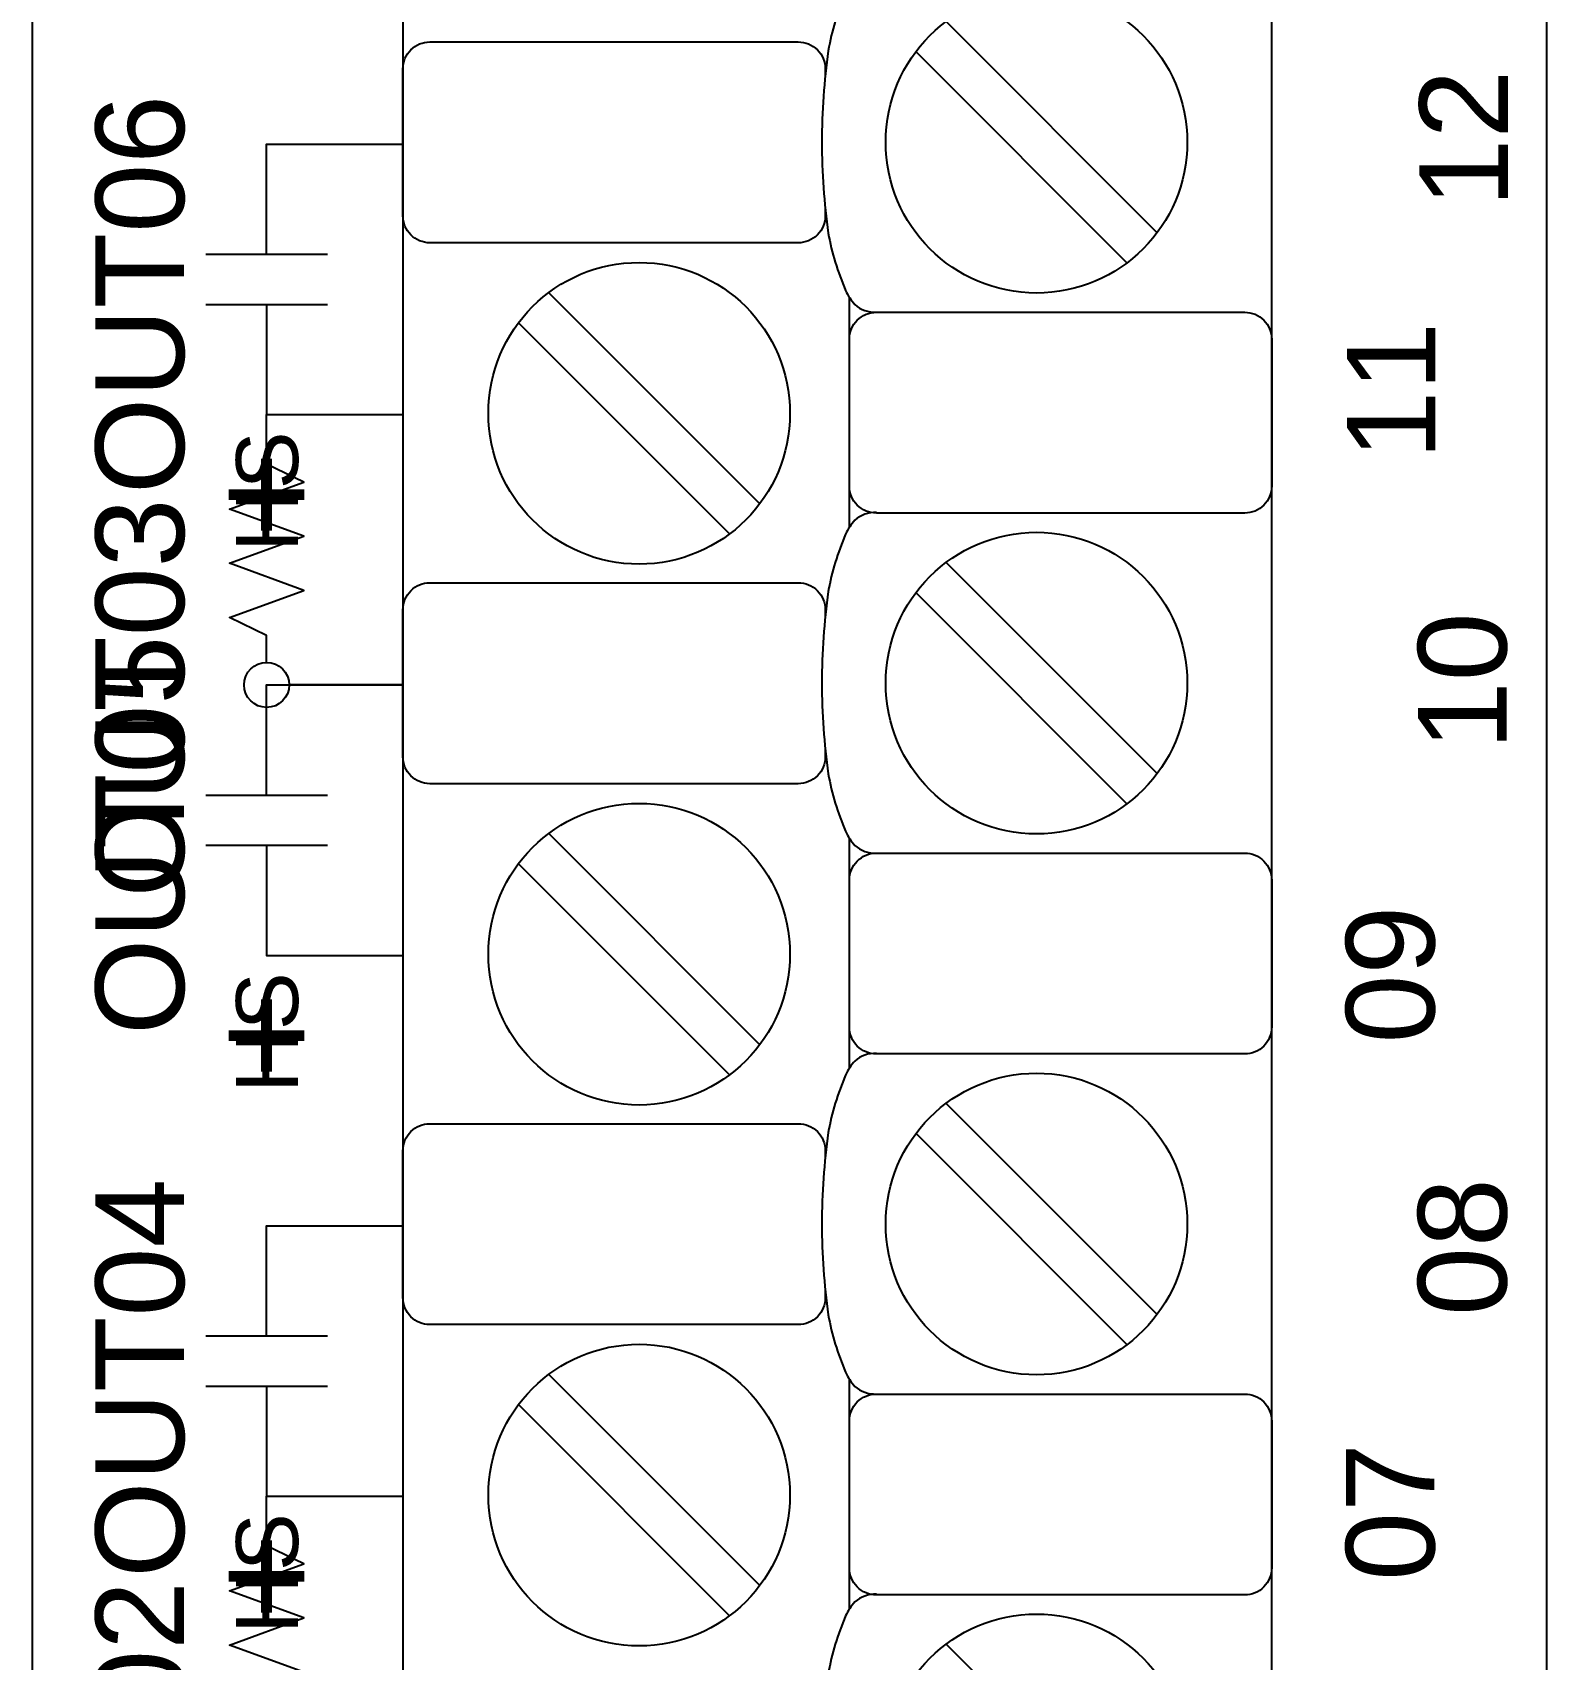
# Model space of a CAD drawing. Extents: x 1 to 47.7, y 0.3 to 34.2.
# Drawn here: x 35.039 to 36.719, y 5.817 to 7.622 of the extents above; entities that cross this region are included whole.
import ezdxf

# ---------------------------------------------------------------- set-up
doc = ezdxf.new("R2010")
doc.units = 0
doc.header["$MEASUREMENT"] = 0
for name, color, linetype in [('5_1__0__EMPTY', 7, 'CONTINUOUS'), ('5_2__2___8__OPTOISO_IND_LS', 7, 'CONTINUOUS'), ('5_3__7___8__OPTOISO_IND_LS', 7, 'CONTINUOUS'), ('5_4__4___24__OPTOISO_LS_IN', 7, 'CONTINUOUS'), ('5_5__D___24__OPTOISO_LS_IN', 7, 'CONTINUOUS'), ('5_6__8___8__OPTOISO_IND_LS', 7, 'CONTINUOUS'), ('7_0______DWG_', 7, 'CONTINUOUS')]:
    doc.layers.add(name, color=color, linetype=linetype)
doc.styles.add('ARIAL', font='arial.ttf')

msp = doc.modelspace()

# ---------------------------------------------------------------- linework, layer by layer
at = {"layer": '5_1__0__EMPTY'}
msp.add_lwpolyline([(35.4497, 8.7815), (35.4497, 3.8004, 0.414215), (35.4797, 3.7704), (35.7925, 3.7705), (36.0373, 3.6796, 0.47859), (36.2358, 3.8246), (36.2358, 4.058, -0.414214), (36.2658, 4.088), (36.3838, 4.088, 0.414213), (36.4138, 4.118), (36.4139, 9.0998, 0.414214), (36.3839, 9.1298), (36.0709, 9.1298), (35.8261, 9.2207, 0.480048), (35.6279, 9.0757), (35.6279, 8.8415, -0.414214), (35.5979, 8.8115), (35.4797, 8.8115, 0.414212), (35.4497, 8.7815), (35.4497, 8.7815)], format="xyb", dxfattribs=at)
at = {"layer": '5_2__2___8__OPTOISO_IND_LS'}
for points in [[(36.3838, 4.088, 0.414213), (36.4138, 4.118), (36.4139, 9.0998, 0.414214), (36.3839, 9.1298), (36.0709, 9.1298), (35.8261, 9.2207, 0.480048), (35.6279, 9.0757), (35.6279, 8.8415, -0.414214), (35.5979, 8.8115), (35.4797, 8.8115, 0.414212), (35.4497, 8.7815), (35.4497, 8.7815), (35.4497, 3.8004, 0.414215), (35.4797, 3.7704), (35.7925, 3.7705), (36.0373, 3.6796, 0.47859), (36.2358, 3.8246), (36.2358, 4.058, -0.414214), (36.2658, 4.088)], [(35.9751, 7.6895, 0.191033), (35.9512, 7.681, 0.081668), (35.941, 7.6654, 0.0591), (35.9217, 7.6017, 0.034646), (35.9146, 7.5002, 0.03436), (35.9217, 7.3995, 0.0591), (35.941, 7.3358, 0.081668), (35.9512, 7.3201, 0.191033), (35.9751, 7.3116)], [(35.9184, 7.4265), (35.9184, 7.4186, -0.414214), (35.8884, 7.3886), (35.4797, 7.3886, -0.414214), (35.4497, 7.4186), (35.4497, 7.5815, -0.414214), (35.4797, 7.6115), (35.8884, 7.6115, -0.414214), (35.9184, 7.5815), (35.9184, 7.5747)], [(35.9451, 7.2816, -0.414214), (35.9751, 7.3116), (36.3838, 7.3116, -0.414214), (36.4138, 7.2816), (36.4138, 7.1188, -0.414214), (36.3838, 7.0888), (35.9751, 7.0888, -0.414214), (35.9451, 7.1188)], [(35.9751, 7.0895, 0.191033), (35.9512, 7.081, 0.081668), (35.941, 7.0654, 0.0591), (35.9217, 7.0017, 0.034646), (35.9146, 6.9002, 0.03436), (35.9217, 6.7995, 0.0591), (35.941, 6.7358, 0.081668), (35.9512, 6.7201, 0.191033), (35.9751, 6.7116)], [(35.9184, 6.8265), (35.9184, 6.8186, -0.414214), (35.8884, 6.7886), (35.4797, 6.7886, -0.414214), (35.4497, 6.8186), (35.4497, 6.9815, -0.414214), (35.4797, 7.0115), (35.8884, 7.0115, -0.414214), (35.9184, 6.9815), (35.9184, 6.9747)], [(35.9451, 6.6816, -0.414214), (35.9751, 6.7116), (36.3838, 6.7116, -0.414214), (36.4138, 6.6816), (36.4138, 6.5188, -0.414214), (36.3838, 6.4888), (35.9751, 6.4888, -0.414214), (35.9451, 6.5188)], [(35.9751, 6.4895, 0.191033), (35.9512, 6.481, 0.081668), (35.941, 6.4654, 0.0591), (35.9217, 6.4017, 0.034646), (35.9146, 6.3002, 0.03436), (35.9217, 6.1995, 0.0591), (35.941, 6.1358, 0.081668), (35.9512, 6.1201, 0.191033), (35.9751, 6.1116)], [(35.9184, 6.2265), (35.9184, 6.2186, -0.414214), (35.8884, 6.1886), (35.4797, 6.1886, -0.414214), (35.4497, 6.2186), (35.4497, 6.3815, -0.414214), (35.4797, 6.4115), (35.8884, 6.4115, -0.414214), (35.9184, 6.3815), (35.9184, 6.3746)], [(35.9451, 6.0816, -0.414214), (35.9751, 6.1116), (36.3838, 6.1116, -0.414214), (36.4138, 6.0816), (36.4138, 5.9188, -0.414214), (36.3838, 5.8888), (35.9751, 5.8888, -0.414214), (35.9451, 5.9188)], [(35.9751, 5.8895, 0.191033), (35.9512, 5.881, 0.081668), (35.941, 5.8654, 0.0591), (35.9217, 5.8017, 0.034646), (35.9146, 5.7002, 0.03436), (35.9217, 5.5995, 0.0591), (35.941, 5.5358, 0.081668), (35.9512, 5.5201, 0.191033), (35.9751, 5.5116)]]:
    msp.add_lwpolyline(points, format="xyb", dxfattribs=at)
for points in [[(36.0525, 7.634), (36.2866, 7.3998)], [(36.0191, 7.6005), (36.2532, 7.3664)], [(35.2985, 7.376), (35.2985, 7.4982), (35.4497, 7.4982)], [(35.231, 7.376), (35.366, 7.376)], [(35.6115, 7.3333), (35.8456, 7.0991)], [(35.9451, 7.073), (35.9451, 7.3281)], [(35.231, 7.3203), (35.366, 7.3203)], [(35.2985, 7.3203), (35.2985, 7.1982), (35.4497, 7.1982)], [(35.5781, 7.2999), (35.8122, 7.0657)], [(36.0525, 7.034), (36.2866, 6.7998)], [(36.0191, 7.0005), (36.2532, 6.7664)], [(35.2985, 6.776), (35.2985, 6.8982), (35.4497, 6.8982)], [(35.231, 6.776), (35.366, 6.776)], [(35.6115, 6.7333), (35.8456, 6.4991)], [(35.231, 6.7203), (35.366, 6.7203)], [(35.2985, 6.7203), (35.2985, 6.5982), (35.4497, 6.5982)], [(35.9451, 6.473), (35.9451, 6.7281)], [(35.5781, 6.6999), (35.8122, 6.4657)], [(36.0525, 6.434), (36.2866, 6.1998)], [(36.0191, 6.4005), (36.2532, 6.1664)], [(35.2985, 6.176), (35.2985, 6.2982), (35.4497, 6.2982)], [(35.231, 6.176), (35.366, 6.176)], [(35.231, 6.1203), (35.366, 6.1203)], [(35.2985, 6.1203), (35.2985, 5.9982), (35.4497, 5.9982)], [(35.6115, 6.1333), (35.8456, 5.8991)], [(35.9451, 5.873), (35.9451, 6.1281)], [(35.5781, 6.0999), (35.8122, 5.8657)], [(36.0525, 5.834), (36.2866, 5.5998)]]:
    msp.add_lwpolyline(points, dxfattribs=at)
for centre in [(36.1528, 7.5002), (35.7118, 7.1995), (36.1528, 6.9002), (35.7118, 6.5995), (36.1528, 6.3002), (35.7118, 5.9995), (36.1528, 5.7002)]:
    msp.add_circle(centre, 0.1673, dxfattribs=at)
at = {"layer": '5_3__7___8__OPTOISO_IND_LS'}
for points in [[(36.3838, 4.088, 0.414213), (36.4138, 4.118), (36.4139, 9.0998, 0.414214), (36.3839, 9.1298), (36.0709, 9.1298), (35.8261, 9.2207, 0.480048), (35.6279, 9.0757), (35.6279, 8.8415, -0.414214), (35.5979, 8.8115), (35.4797, 8.8115, 0.414212), (35.4497, 8.7815), (35.4497, 8.7815), (35.4497, 3.8004, 0.414215), (35.4797, 3.7704), (35.7925, 3.7705), (36.0373, 3.6796, 0.47859), (36.2358, 3.8246), (36.2358, 4.058, -0.414214), (36.2658, 4.088)], [(35.9751, 7.6895, 0.191033), (35.9512, 7.681, 0.081668), (35.941, 7.6654, 0.0591), (35.9217, 7.6017, 0.034646), (35.9146, 7.5002, 0.03436), (35.9217, 7.3995, 0.0591), (35.941, 7.3358, 0.081668), (35.9512, 7.3201, 0.191033), (35.9751, 7.3116)], [(35.9184, 7.4265), (35.9184, 7.4186, -0.414214), (35.8884, 7.3886), (35.4797, 7.3886, -0.414214), (35.4497, 7.4186), (35.4497, 7.5815, -0.414214), (35.4797, 7.6115), (35.8884, 7.6115, -0.414214), (35.9184, 7.5815), (35.9184, 7.5747)], [(35.9451, 7.2816, -0.414214), (35.9751, 7.3116), (36.3838, 7.3116, -0.414214), (36.4138, 7.2816), (36.4138, 7.1188, -0.414214), (36.3838, 7.0888), (35.9751, 7.0888, -0.414214), (35.9451, 7.1188)], [(35.9751, 7.0895, 0.191033), (35.9512, 7.081, 0.081668), (35.941, 7.0654, 0.0591), (35.9217, 7.0017, 0.034646), (35.9146, 6.9002, 0.03436), (35.9217, 6.7995, 0.0591), (35.941, 6.7358, 0.081668), (35.9512, 6.7201, 0.191033), (35.9751, 6.7116)], [(35.9184, 6.8265), (35.9184, 6.8186, -0.414214), (35.8884, 6.7886), (35.4797, 6.7886, -0.414214), (35.4497, 6.8186), (35.4497, 6.9815, -0.414214), (35.4797, 7.0115), (35.8884, 7.0115, -0.414214), (35.9184, 6.9815), (35.9184, 6.9747)], [(35.9451, 6.6816, -0.414214), (35.9751, 6.7116), (36.3838, 6.7116, -0.414214), (36.4138, 6.6816), (36.4138, 6.5188, -0.414214), (36.3838, 6.4888), (35.9751, 6.4888, -0.414214), (35.9451, 6.5188)], [(35.9751, 6.4895, 0.191033), (35.9512, 6.481, 0.081668), (35.941, 6.4654, 0.0591), (35.9217, 6.4017, 0.034646), (35.9146, 6.3002, 0.03436), (35.9217, 6.1995, 0.0591), (35.941, 6.1358, 0.081668), (35.9512, 6.1201, 0.191033), (35.9751, 6.1116)], [(35.9184, 6.2265), (35.9184, 6.2186, -0.414214), (35.8884, 6.1886), (35.4797, 6.1886, -0.414214), (35.4497, 6.2186), (35.4497, 6.3815, -0.414214), (35.4797, 6.4115), (35.8884, 6.4115, -0.414214), (35.9184, 6.3815), (35.9184, 6.3746)], [(35.9451, 6.0816, -0.414214), (35.9751, 6.1116), (36.3838, 6.1116, -0.414214), (36.4138, 6.0816), (36.4138, 5.9188, -0.414214), (36.3838, 5.8888), (35.9751, 5.8888, -0.414214), (35.9451, 5.9188)], [(35.9751, 5.8895, 0.191033), (35.9512, 5.881, 0.081668), (35.941, 5.8654, 0.0591), (35.9217, 5.8017, 0.034646), (35.9146, 5.7002, 0.03436), (35.9217, 5.5995, 0.0591), (35.941, 5.5358, 0.081668), (35.9512, 5.5201, 0.191033), (35.9751, 5.5116)]]:
    msp.add_lwpolyline(points, format="xyb", dxfattribs=at)
for points in [[(36.0525, 7.634), (36.2866, 7.3998)], [(36.0191, 7.6005), (36.2532, 7.3664)], [(35.2985, 7.376), (35.2985, 7.4982), (35.4497, 7.4982)], [(35.231, 7.376), (35.366, 7.376)], [(35.6115, 7.3333), (35.8456, 7.0991)], [(35.9451, 7.073), (35.9451, 7.3281)], [(35.231, 7.3203), (35.366, 7.3203)], [(35.2985, 7.3203), (35.2985, 7.1982), (35.4497, 7.1982)], [(35.5781, 7.2999), (35.8122, 7.0657)], [(36.0525, 7.034), (36.2866, 6.7998)], [(36.0191, 7.0005), (36.2532, 6.7664)], [(35.2985, 6.776), (35.2985, 6.8982), (35.4497, 6.8982)], [(35.231, 6.776), (35.366, 6.776)], [(35.6115, 6.7333), (35.8456, 6.4991)], [(35.231, 6.7203), (35.366, 6.7203)], [(35.2985, 6.7203), (35.2985, 6.5982), (35.4497, 6.5982)], [(35.9451, 6.473), (35.9451, 6.7281)], [(35.5781, 6.6999), (35.8122, 6.4657)], [(36.0525, 6.434), (36.2866, 6.1998)], [(36.0191, 6.4005), (36.2532, 6.1664)], [(35.2985, 6.176), (35.2985, 6.2982), (35.4497, 6.2982)], [(35.231, 6.176), (35.366, 6.176)], [(35.231, 6.1203), (35.366, 6.1203)], [(35.2985, 6.1203), (35.2985, 5.9982), (35.4497, 5.9982)], [(35.6115, 6.1333), (35.8456, 5.8991)], [(35.9451, 5.873), (35.9451, 6.1281)], [(35.5781, 6.0999), (35.8122, 5.8657)], [(36.0525, 5.834), (36.2866, 5.5998)]]:
    msp.add_lwpolyline(points, dxfattribs=at)
for centre in [(36.1528, 7.5002), (35.7118, 7.1995), (36.1528, 6.9002), (35.7118, 6.5995), (36.1528, 6.3002), (35.7118, 5.9995), (36.1528, 5.7002)]:
    msp.add_circle(centre, 0.1673, dxfattribs=at)
at = {"layer": '5_4__4___24__OPTOISO_LS_IN'}
for points in [[(36.3838, 4.088, 0.414213), (36.4138, 4.118), (36.4139, 9.0998, 0.414214), (36.3839, 9.1298), (36.0709, 9.1298), (35.8261, 9.2207, 0.480048), (35.6279, 9.0757), (35.6279, 8.8415, -0.414214), (35.5979, 8.8115), (35.4797, 8.8115, 0.414212), (35.4497, 8.7815), (35.4497, 8.7815), (35.4497, 3.8004, 0.414215), (35.4797, 3.7704), (35.7925, 3.7705), (36.0373, 3.6796, 0.47859), (36.2358, 3.8246), (36.2358, 4.058, -0.414214), (36.2658, 4.088)], [(35.9751, 7.6895, 0.191033), (35.9512, 7.681, 0.081668), (35.941, 7.6654, 0.0591), (35.9217, 7.6017, 0.034646), (35.9146, 7.5002, 0.03436), (35.9217, 7.3995, 0.0591), (35.941, 7.3358, 0.081668), (35.9512, 7.3201, 0.191033), (35.9751, 7.3116)], [(35.9184, 7.4265), (35.9184, 7.4186, -0.414214), (35.8884, 7.3886), (35.4797, 7.3886, -0.414214), (35.4497, 7.4186), (35.4497, 7.5815, -0.414214), (35.4797, 7.6115), (35.8884, 7.6115, -0.414214), (35.9184, 7.5815), (35.9184, 7.5747)], [(35.9451, 7.2816, -0.414214), (35.9751, 7.3116), (36.3838, 7.3116, -0.414214), (36.4138, 7.2816), (36.4138, 7.1188, -0.414214), (36.3838, 7.0888), (35.9751, 7.0888, -0.414214), (35.9451, 7.1188)], [(35.9751, 7.0895, 0.191033), (35.9512, 7.081, 0.081668), (35.941, 7.0654, 0.0591), (35.9217, 7.0017, 0.034646), (35.9146, 6.9002, 0.03436), (35.9217, 6.7995, 0.0591), (35.941, 6.7358, 0.081668), (35.9512, 6.7201, 0.191033), (35.9751, 6.7116)], [(35.9184, 6.8265), (35.9184, 6.8186, -0.414214), (35.8884, 6.7886), (35.4797, 6.7886, -0.414214), (35.4497, 6.8186), (35.4497, 6.9815, -0.414214), (35.4797, 7.0115), (35.8884, 7.0115, -0.414214), (35.9184, 6.9815), (35.9184, 6.9747)], [(35.9451, 6.6816, -0.414214), (35.9751, 6.7116), (36.3838, 6.7116, -0.414214), (36.4138, 6.6816), (36.4138, 6.5188, -0.414214), (36.3838, 6.4888), (35.9751, 6.4888, -0.414214), (35.9451, 6.5188)], [(35.9751, 6.4895, 0.191033), (35.9512, 6.481, 0.081668), (35.941, 6.4654, 0.0591), (35.9217, 6.4017, 0.034646), (35.9146, 6.3002, 0.03436), (35.9217, 6.1995, 0.0591), (35.941, 6.1358, 0.081668), (35.9512, 6.1201, 0.191033), (35.9751, 6.1116)], [(35.9184, 6.2265), (35.9184, 6.2186, -0.414214), (35.8884, 6.1886), (35.4797, 6.1886, -0.414214), (35.4497, 6.2186), (35.4497, 6.3815, -0.414214), (35.4797, 6.4115), (35.8884, 6.4115, -0.414214), (35.9184, 6.3815), (35.9184, 6.3746)], [(35.9451, 6.0816, -0.414214), (35.9751, 6.1116), (36.3838, 6.1116, -0.414214), (36.4138, 6.0816), (36.4138, 5.9188, -0.414214), (36.3838, 5.8888), (35.9751, 5.8888, -0.414214), (35.9451, 5.9188)], [(35.9751, 5.8895, 0.191033), (35.9512, 5.881, 0.081668), (35.941, 5.8654, 0.0591), (35.9217, 5.8017, 0.034646), (35.9146, 5.7002, 0.03436), (35.9217, 5.5995, 0.0591), (35.941, 5.5358, 0.081668), (35.9512, 5.5201, 0.191033), (35.9751, 5.5116)]]:
    msp.add_lwpolyline(points, format="xyb", dxfattribs=at)
for points in [[(36.0525, 7.634), (36.2866, 7.3998)], [(36.0191, 7.6005), (36.2532, 7.3664)], [(35.2985, 7.376), (35.2985, 7.4982), (35.4497, 7.4982)], [(35.231, 7.376), (35.366, 7.376)], [(35.6115, 7.3333), (35.8456, 7.0991)], [(35.9451, 7.073), (35.9451, 7.3281)], [(35.231, 7.3203), (35.366, 7.3203)], [(35.2985, 7.3203), (35.2985, 7.1982), (35.4497, 7.1982)], [(35.5781, 7.2999), (35.8122, 7.0657)], [(36.0525, 7.034), (36.2866, 6.7998)], [(36.0191, 7.0005), (36.2532, 6.7664)], [(35.2985, 6.776), (35.2985, 6.8982), (35.4497, 6.8982)], [(35.231, 6.776), (35.366, 6.776)], [(35.6115, 6.7333), (35.8456, 6.4991)], [(35.231, 6.7203), (35.366, 6.7203)], [(35.2985, 6.7203), (35.2985, 6.5982), (35.4497, 6.5982)], [(35.9451, 6.473), (35.9451, 6.7281)], [(35.5781, 6.6999), (35.8122, 6.4657)], [(36.0525, 6.434), (36.2866, 6.1998)], [(36.0191, 6.4005), (36.2532, 6.1664)], [(35.2985, 6.176), (35.2985, 6.2982), (35.4497, 6.2982)], [(35.231, 6.176), (35.366, 6.176)], [(35.231, 6.1203), (35.366, 6.1203)], [(35.2985, 6.1203), (35.2985, 5.9982), (35.4497, 5.9982)], [(35.6115, 6.1333), (35.8456, 5.8991)], [(35.9451, 5.873), (35.9451, 6.1281)], [(35.5781, 6.0999), (35.8122, 5.8657)], [(36.0525, 5.834), (36.2866, 5.5998)]]:
    msp.add_lwpolyline(points, dxfattribs=at)
for centre in [(36.1528, 7.5002), (35.7118, 7.1995), (36.1528, 6.9002), (35.7118, 6.5995), (36.1528, 6.3002), (35.7118, 5.9995), (36.1528, 5.7002)]:
    msp.add_circle(centre, 0.1673, dxfattribs=at)
at = {"layer": '5_5__D___24__OPTOISO_LS_IN'}
for points in [[(36.3838, 4.088, 0.414213), (36.4138, 4.118), (36.4139, 9.0998, 0.414214), (36.3839, 9.1298), (36.0709, 9.1298), (35.8261, 9.2207, 0.480048), (35.6279, 9.0757), (35.6279, 8.8415, -0.414214), (35.5979, 8.8115), (35.4797, 8.8115, 0.414212), (35.4497, 8.7815), (35.4497, 8.7815), (35.4497, 3.8004, 0.414215), (35.4797, 3.7704), (35.7925, 3.7705), (36.0373, 3.6796, 0.47859), (36.2358, 3.8246), (36.2358, 4.058, -0.414214), (36.2658, 4.088)], [(35.9751, 7.6895, 0.191033), (35.9512, 7.681, 0.081668), (35.941, 7.6654, 0.0591), (35.9217, 7.6017, 0.034646), (35.9146, 7.5002, 0.03436), (35.9217, 7.3995, 0.0591), (35.941, 7.3358, 0.081668), (35.9512, 7.3201, 0.191033), (35.9751, 7.3116)], [(35.9184, 7.4265), (35.9184, 7.4186, -0.414214), (35.8884, 7.3886), (35.4797, 7.3886, -0.414214), (35.4497, 7.4186), (35.4497, 7.5815, -0.414214), (35.4797, 7.6115), (35.8884, 7.6115, -0.414214), (35.9184, 7.5815), (35.9184, 7.5747)], [(35.9451, 7.2816, -0.414214), (35.9751, 7.3116), (36.3838, 7.3116, -0.414214), (36.4138, 7.2816), (36.4138, 7.1188, -0.414214), (36.3838, 7.0888), (35.9751, 7.0888, -0.414214), (35.9451, 7.1188)], [(35.9751, 7.0895, 0.191033), (35.9512, 7.081, 0.081668), (35.941, 7.0654, 0.0591), (35.9217, 7.0017, 0.034646), (35.9146, 6.9002, 0.03436), (35.9217, 6.7995, 0.0591), (35.941, 6.7358, 0.081668), (35.9512, 6.7201, 0.191033), (35.9751, 6.7116)], [(35.9184, 6.8265), (35.9184, 6.8186, -0.414214), (35.8884, 6.7886), (35.4797, 6.7886, -0.414214), (35.4497, 6.8186), (35.4497, 6.9815, -0.414214), (35.4797, 7.0115), (35.8884, 7.0115, -0.414214), (35.9184, 6.9815), (35.9184, 6.9747)], [(35.9451, 6.6816, -0.414214), (35.9751, 6.7116), (36.3838, 6.7116, -0.414214), (36.4138, 6.6816), (36.4138, 6.5188, -0.414214), (36.3838, 6.4888), (35.9751, 6.4888, -0.414214), (35.9451, 6.5188)], [(35.9751, 6.4895, 0.191033), (35.9512, 6.481, 0.081668), (35.941, 6.4654, 0.0591), (35.9217, 6.4017, 0.034646), (35.9146, 6.3002, 0.03436), (35.9217, 6.1995, 0.0591), (35.941, 6.1358, 0.081668), (35.9512, 6.1201, 0.191033), (35.9751, 6.1116)], [(35.9184, 6.2265), (35.9184, 6.2186, -0.414214), (35.8884, 6.1886), (35.4797, 6.1886, -0.414214), (35.4497, 6.2186), (35.4497, 6.3815, -0.414214), (35.4797, 6.4115), (35.8884, 6.4115, -0.414214), (35.9184, 6.3815), (35.9184, 6.3746)], [(35.9451, 6.0816, -0.414214), (35.9751, 6.1116), (36.3838, 6.1116, -0.414214), (36.4138, 6.0816), (36.4138, 5.9188, -0.414214), (36.3838, 5.8888), (35.9751, 5.8888, -0.414214), (35.9451, 5.9188)], [(35.9751, 5.8895, 0.191033), (35.9512, 5.881, 0.081668), (35.941, 5.8654, 0.0591), (35.9217, 5.8017, 0.034646), (35.9146, 5.7002, 0.03436), (35.9217, 5.5995, 0.0591), (35.941, 5.5358, 0.081668), (35.9512, 5.5201, 0.191033), (35.9751, 5.5116)]]:
    msp.add_lwpolyline(points, format="xyb", dxfattribs=at)
for points in [[(36.0525, 7.634), (36.2866, 7.3998)], [(36.0191, 7.6005), (36.2532, 7.3664)], [(35.2985, 7.376), (35.2985, 7.4982), (35.4497, 7.4982)], [(35.231, 7.376), (35.366, 7.376)], [(35.6115, 7.3333), (35.8456, 7.0991)], [(35.9451, 7.073), (35.9451, 7.3281)], [(35.231, 7.3203), (35.366, 7.3203)], [(35.2985, 7.3203), (35.2985, 7.1982), (35.4497, 7.1982)], [(35.5781, 7.2999), (35.8122, 7.0657)], [(36.0525, 7.034), (36.2866, 6.7998)], [(36.0191, 7.0005), (36.2532, 6.7664)], [(35.2985, 6.776), (35.2985, 6.8982), (35.4497, 6.8982)], [(35.231, 6.776), (35.366, 6.776)], [(35.6115, 6.7333), (35.8456, 6.4991)], [(35.231, 6.7203), (35.366, 6.7203)], [(35.2985, 6.7203), (35.2985, 6.5982), (35.4497, 6.5982)], [(35.9451, 6.473), (35.9451, 6.7281)], [(35.5781, 6.6999), (35.8122, 6.4657)], [(36.0525, 6.434), (36.2866, 6.1998)], [(36.0191, 6.4005), (36.2532, 6.1664)], [(35.2985, 6.176), (35.2985, 6.2982), (35.4497, 6.2982)], [(35.231, 6.176), (35.366, 6.176)], [(35.231, 6.1203), (35.366, 6.1203)], [(35.2985, 6.1203), (35.2985, 5.9982), (35.4497, 5.9982)], [(35.6115, 6.1333), (35.8456, 5.8991)], [(35.9451, 5.873), (35.9451, 6.1281)], [(35.5781, 6.0999), (35.8122, 5.8657)], [(36.0525, 5.834), (36.2866, 5.5998)]]:
    msp.add_lwpolyline(points, dxfattribs=at)
for centre in [(36.1528, 7.5002), (35.7118, 7.1995), (36.1528, 6.9002), (35.7118, 6.5995), (36.1528, 6.3002), (35.7118, 5.9995), (36.1528, 5.7002)]:
    msp.add_circle(centre, 0.1673, dxfattribs=at)
at = {"layer": '5_6__8___8__OPTOISO_IND_LS'}
for points in [[(36.3838, 4.088, 0.414213), (36.4138, 4.118), (36.4139, 9.0998, 0.414214), (36.3839, 9.1298), (36.0709, 9.1298), (35.8261, 9.2207, 0.480048), (35.6279, 9.0757), (35.6279, 8.8415, -0.414214), (35.5979, 8.8115), (35.4797, 8.8115, 0.414212), (35.4497, 8.7815), (35.4497, 8.7815), (35.4497, 3.8004, 0.414215), (35.4797, 3.7704), (35.7925, 3.7705), (36.0373, 3.6796, 0.47859), (36.2358, 3.8246), (36.2358, 4.058, -0.414214), (36.2658, 4.088)], [(35.9751, 7.6895, 0.191033), (35.9512, 7.681, 0.081668), (35.941, 7.6654, 0.0591), (35.9217, 7.6017, 0.034646), (35.9146, 7.5002, 0.03436), (35.9217, 7.3995, 0.0591), (35.941, 7.3358, 0.081668), (35.9512, 7.3201, 0.191033), (35.9751, 7.3116)], [(35.9184, 7.4265), (35.9184, 7.4186, -0.414214), (35.8884, 7.3886), (35.4797, 7.3886, -0.414214), (35.4497, 7.4186), (35.4497, 7.5815, -0.414214), (35.4797, 7.6115), (35.8884, 7.6115, -0.414214), (35.9184, 7.5815), (35.9184, 7.5747)], [(35.9451, 7.2816, -0.414214), (35.9751, 7.3116), (36.3838, 7.3116, -0.414214), (36.4138, 7.2816), (36.4138, 7.1188, -0.414214), (36.3838, 7.0888), (35.9751, 7.0888, -0.414214), (35.9451, 7.1188)], [(35.9751, 7.0895, 0.191033), (35.9512, 7.081, 0.081668), (35.941, 7.0654, 0.0591), (35.9217, 7.0017, 0.034646), (35.9146, 6.9002, 0.03436), (35.9217, 6.7995, 0.0591), (35.941, 6.7358, 0.081668), (35.9512, 6.7201, 0.191033), (35.9751, 6.7116)], [(35.9184, 6.8265), (35.9184, 6.8186, -0.414214), (35.8884, 6.7886), (35.4797, 6.7886, -0.414214), (35.4497, 6.8186), (35.4497, 6.9815, -0.414214), (35.4797, 7.0115), (35.8884, 7.0115, -0.414214), (35.9184, 6.9815), (35.9184, 6.9747)], [(35.9451, 6.6816, -0.414214), (35.9751, 6.7116), (36.3838, 6.7116, -0.414214), (36.4138, 6.6816), (36.4138, 6.5188, -0.414214), (36.3838, 6.4888), (35.9751, 6.4888, -0.414214), (35.9451, 6.5188)], [(35.9751, 6.4895, 0.191033), (35.9512, 6.481, 0.081668), (35.941, 6.4654, 0.0591), (35.9217, 6.4017, 0.034646), (35.9146, 6.3002, 0.03436), (35.9217, 6.1995, 0.0591), (35.941, 6.1358, 0.081668), (35.9512, 6.1201, 0.191033), (35.9751, 6.1116)], [(35.9184, 6.2265), (35.9184, 6.2186, -0.414214), (35.8884, 6.1886), (35.4797, 6.1886, -0.414214), (35.4497, 6.2186), (35.4497, 6.3815, -0.414214), (35.4797, 6.4115), (35.8884, 6.4115, -0.414214), (35.9184, 6.3815), (35.9184, 6.3746)], [(35.9451, 6.0816, -0.414214), (35.9751, 6.1116), (36.3838, 6.1116, -0.414214), (36.4138, 6.0816), (36.4138, 5.9188, -0.414214), (36.3838, 5.8888), (35.9751, 5.8888, -0.414214), (35.9451, 5.9188)], [(35.9751, 5.8895, 0.191033), (35.9512, 5.881, 0.081668), (35.941, 5.8654, 0.0591), (35.9217, 5.8017, 0.034646), (35.9146, 5.7002, 0.03436), (35.9217, 5.5995, 0.0591), (35.941, 5.5358, 0.081668), (35.9512, 5.5201, 0.191033), (35.9751, 5.5116)]]:
    msp.add_lwpolyline(points, format="xyb", dxfattribs=at)
for points in [[(36.0525, 7.634), (36.2866, 7.3998)], [(36.0191, 7.6005), (36.2532, 7.3664)], [(35.6115, 7.3333), (35.8456, 7.0991)], [(35.9451, 7.073), (35.9451, 7.3281)], [(35.5781, 7.2999), (35.8122, 7.0657)], [(35.2985, 6.9232), (35.2985, 6.9531), (35.2573, 6.9731), (35.3398, 7.0031), (35.2573, 7.0331), (35.3398, 7.0631), (35.2573, 7.0932), (35.3398, 7.1232), (35.2985, 7.1432), (35.2985, 7.1982), (35.4497, 7.1982)], [(36.0525, 7.034), (36.2866, 6.7998)], [(36.0191, 7.0005), (36.2532, 6.7664)], [(35.4497, 6.8982), (35.3235, 6.8982)], [(35.2985, 6.776), (35.2985, 6.8732)], [(35.231, 6.776), (35.366, 6.776)], [(35.6115, 6.7333), (35.8456, 6.4991)], [(35.231, 6.7203), (35.366, 6.7203)], [(35.2985, 6.7203), (35.2985, 6.5982), (35.4497, 6.5982)], [(35.9451, 6.473), (35.9451, 6.7281)], [(35.5781, 6.6999), (35.8122, 6.4657)], [(36.0525, 6.434), (36.2866, 6.1998)], [(36.0191, 6.4005), (36.2532, 6.1664)], [(35.6115, 6.1333), (35.8456, 5.8991)], [(35.9451, 5.873), (35.9451, 6.1281)], [(35.5781, 6.0999), (35.8122, 5.8657)], [(35.2985, 5.7232), (35.2985, 5.7531), (35.2573, 5.7731), (35.3398, 5.8031), (35.2573, 5.8332), (35.3398, 5.8632), (35.2573, 5.8932), (35.3398, 5.9232), (35.2985, 5.9432), (35.2985, 5.9982), (35.4497, 5.9982)], [(36.0525, 5.834), (36.2866, 5.5998)]]:
    msp.add_lwpolyline(points, dxfattribs=at)
for centre, radius in [((36.1528, 7.5002), 0.1673), ((35.7118, 7.1995), 0.1673), ((36.1528, 6.9002), 0.1673), ((35.2985, 6.8982), 0.025), ((35.7118, 6.5995), 0.1673), ((36.1528, 6.3002), 0.1673), ((35.7118, 5.9995), 0.1673), ((36.1528, 5.7002), 0.1673)]:
    msp.add_circle(centre, radius, dxfattribs=at)
at = {"layer": '7_0______DWG_'}
msp.add_lwpolyline([(35.0387, 3.6192), (35.0387, 20.2795, -0.468367), (35.0987, 20.3295), (36.6687, 20.3295, -0.414132), (36.7187, 20.2795), (36.7187, 3.6192, -0.414214), (36.6687, 3.5692), (35.0887, 3.5692, -0.414287)], format="xyb", close=True, dxfattribs=at)

# ---------------------------------------------------------------- texts
at = {"layer": '5_2__2___8__OPTOISO_IND_LS', "style": 'ARIAL'}
for s, p in [('OUT06', (35.2069, 7.1099)), ('OUT05', (35.2069, 6.5099)), ('OUT04', (35.2069, 5.9077))]:
    msp.add_text(s, height=0.09833, rotation=90, dxfattribs=at).set_placement(p)
at = {"layer": '5_3__7___8__OPTOISO_IND_LS', "style": 'ARIAL'}
for s, height, p in [('OUT06', 0.09833, (35.2069, 7.1099)), ('+', 0.118, (35.3553, 7.0612)), ('OUT05', 0.09833, (35.2069, 6.5099)), ('+', 0.118, (35.3553, 6.4612)), ('OUT04', 0.09833, (35.2069, 5.9077)), ('+', 0.118, (35.3553, 5.8612))]:
    msp.add_text(s, height=height, rotation=90, dxfattribs=at).set_placement(p)
at = {"layer": '5_4__4___24__OPTOISO_LS_IN', "style": 'ARIAL'}
for s, height, p in [('OUT06', 0.09833, (35.2069, 7.1099)), ('HS', 0.06883, (35.3334, 7.0458)), ('OUT05', 0.09833, (35.2069, 6.5099)), ('HS', 0.06883, (35.3334, 6.4458)), ('OUT04', 0.09833, (35.2069, 5.9077)), ('HS', 0.06883, (35.3334, 5.8458))]:
    msp.add_text(s, height=height, rotation=90, dxfattribs=at).set_placement(p)
at = {"layer": '5_5__D___24__OPTOISO_LS_IN', "style": 'ARIAL'}
for s, p in [('OUT06', (35.2069, 7.1099)), ('OUT05', (35.2069, 6.5099)), ('OUT04', (35.2069, 5.9077))]:
    msp.add_text(s, height=0.09833, rotation=90, dxfattribs=at).set_placement(p)
at = {"layer": '5_6__8___8__OPTOISO_IND_LS', "style": 'ARIAL'}
for s, p in [('OUT03', (35.2069, 6.6622)), ('OUT02', (35.2069, 5.4614))]:
    msp.add_text(s, height=0.09833, rotation=90, dxfattribs=at).set_placement(p)
at = {"layer": '7_0______DWG_', "style": 'ARIAL'}
for s, p in [('12', (36.676, 7.4279)), ('11', (36.5955, 7.1481)), ('10', (36.6744, 6.8258)), ('09', (36.5944, 6.5005)), ('08', (36.6744, 6.1982)), ('07', (36.5944, 5.9043))]:
    msp.add_text(s, height=0.09833, rotation=90, dxfattribs=at).set_placement(p)

doc.saveas('drawing.dxf')
